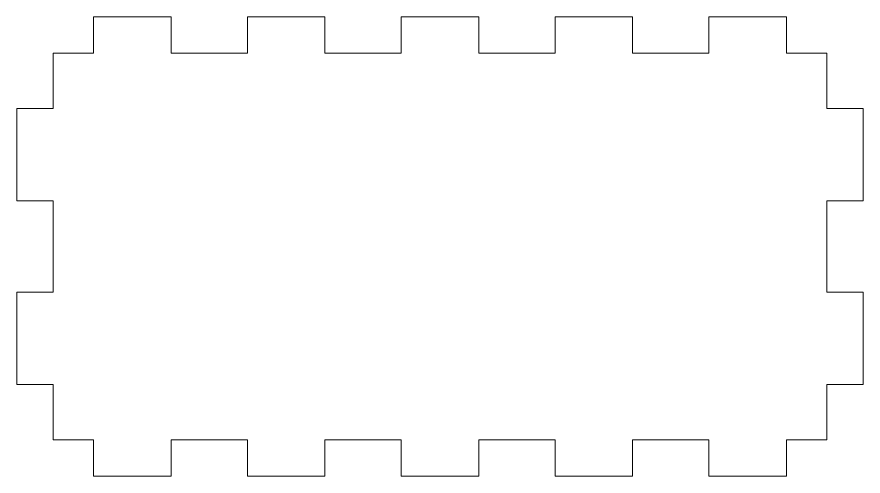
# Model space of a CAD drawing. Header units: millimetres. Extents: x -349 to 86, y 55 to 275.
# Drawn here: x -349 to -209, y 55.2 to 131.2 of the extents above; entities that cross this region are included whole.
import ezdxf

# ---------------------------------------------------------------- set-up
doc = ezdxf.new("R2010")
doc.units = ezdxf.units.MM
doc.header["$MEASUREMENT"] = 0
doc.layers.add('cut', color=7, linetype='Continuous')

msp = doc.modelspace()

# ---------------------------------------------------------------- linework, layer by layer
at = {"layer": 'cut', "color": 5, "lineweight": 9}
for points in [[(-336.3547, 125.2298), (-336.3547, 125.2298), (-336.3547, 131.2298), (-336.3547, 131.2298)], [(-336.3547, 131.2298), (-336.3547, 131.2298), (-323.5374, 131.2298), (-323.5374, 131.2298)], [(-323.5374, 131.2298), (-323.5374, 131.2298), (-323.5374, 125.2298), (-323.5374, 125.2298)], [(-310.9001, 125.2298), (-310.9001, 125.2298), (-310.9001, 131.2298), (-310.9001, 131.2298)], [(-310.9001, 131.2298), (-310.9001, 131.2298), (-298.0829, 131.2298), (-298.0829, 131.2298)], [(-298.0829, 131.2298), (-298.0829, 131.2298), (-298.0829, 125.2298), (-298.0829, 125.2298)], [(-285.4456, 125.2298), (-285.4456, 125.2298), (-285.4456, 131.2298), (-285.4456, 131.2298)], [(-285.4456, 131.2298), (-285.4456, 131.2298), (-272.6283, 131.2298), (-272.6283, 131.2298)], [(-272.6283, 131.2298), (-272.6283, 131.2298), (-272.6283, 125.2298), (-272.6283, 125.2298)], [(-259.991, 125.2298), (-259.991, 125.2298), (-259.991, 131.2298), (-259.991, 131.2298)], [(-259.991, 131.2298), (-259.991, 131.2298), (-247.1738, 131.2298), (-247.1738, 131.2298)], [(-247.1738, 131.2298), (-247.1738, 131.2298), (-247.1738, 125.2298), (-247.1738, 125.2298)], [(-234.5365, 125.2298), (-234.5365, 125.2298), (-234.5365, 131.2298), (-234.5365, 131.2298)], [(-234.5365, 131.2298), (-234.5365, 131.2298), (-221.7192, 131.2298), (-221.7192, 131.2298)], [(-221.7192, 131.2298), (-221.7192, 131.2298), (-221.7192, 125.2298), (-221.7192, 125.2298)], [(-343.037, 125.2298), (-343.037, 125.2298), (-336.3547, 125.2298), (-336.3547, 125.2298)], [(-343.037, 116.0748), (-343.037, 116.0748), (-343.037, 125.2298), (-343.037, 125.2298)], [(-323.5374, 125.2298), (-323.5374, 125.2298), (-310.9001, 125.2298), (-310.9001, 125.2298)], [(-298.0829, 125.2298), (-298.0829, 125.2298), (-285.4456, 125.2298), (-285.4456, 125.2298)], [(-272.6283, 125.2298), (-272.6283, 125.2298), (-259.991, 125.2298), (-259.991, 125.2298)], [(-247.1738, 125.2298), (-247.1738, 125.2298), (-234.5365, 125.2298), (-234.5365, 125.2298)], [(-221.7192, 125.2298), (-221.7192, 125.2298), (-215.037, 125.2298), (-215.037, 125.2298)], [(-215.037, 125.2298), (-215.037, 125.2298), (-215.037, 116.0748), (-215.037, 116.0748)], [(-349.037, 100.7848), (-349.037, 100.7848), (-349.037, 116.0748), (-349.037, 116.0748)], [(-349.037, 116.0748), (-349.037, 116.0748), (-343.037, 116.0748), (-343.037, 116.0748)], [(-215.037, 116.0748), (-215.037, 116.0748), (-209.037, 116.0748), (-209.037, 116.0748)], [(-209.037, 116.0748), (-209.037, 116.0748), (-209.037, 100.7848), (-209.037, 100.7848)], [(-343.037, 100.7848), (-343.037, 100.7848), (-349.037, 100.7848), (-349.037, 100.7848)], [(-343.037, 85.6748), (-343.037, 85.6748), (-343.037, 100.7848), (-343.037, 100.7848)], [(-209.037, 100.7848), (-209.037, 100.7848), (-215.037, 100.7848), (-215.037, 100.7848)], [(-215.037, 100.7848), (-215.037, 100.7848), (-215.037, 85.6748), (-215.037, 85.6748)], [(-349.037, 70.3848), (-349.037, 70.3848), (-349.037, 85.6748), (-349.037, 85.6748)], [(-349.037, 85.6748), (-349.037, 85.6748), (-343.037, 85.6748), (-343.037, 85.6748)], [(-215.037, 85.6748), (-215.037, 85.6748), (-209.037, 85.6748), (-209.037, 85.6748)], [(-209.037, 85.6748), (-209.037, 85.6748), (-209.037, 70.3848), (-209.037, 70.3848)], [(-343.037, 70.3848), (-343.037, 70.3848), (-349.037, 70.3848), (-349.037, 70.3848)], [(-343.037, 61.2298), (-343.037, 61.2298), (-343.037, 70.3848), (-343.037, 70.3848)], [(-209.037, 70.3848), (-209.037, 70.3848), (-215.037, 70.3848), (-215.037, 70.3848)], [(-215.037, 70.3848), (-215.037, 70.3848), (-215.037, 61.2298), (-215.037, 61.2298)], [(-336.3547, 61.2298), (-336.3547, 61.2298), (-343.037, 61.2298), (-343.037, 61.2298)], [(-336.3547, 55.2298), (-336.3547, 55.2298), (-336.3547, 61.2298), (-336.3547, 61.2298)], [(-310.9001, 61.2298), (-310.9001, 61.2298), (-323.5374, 61.2298), (-323.5374, 61.2298)], [(-323.5374, 61.2298), (-323.5374, 61.2298), (-323.5374, 55.2298), (-323.5374, 55.2298)], [(-310.9001, 55.2298), (-310.9001, 55.2298), (-310.9001, 61.2298), (-310.9001, 61.2298)], [(-285.4456, 61.2298), (-285.4456, 61.2298), (-298.0829, 61.2298), (-298.0829, 61.2298)], [(-298.0829, 61.2298), (-298.0829, 61.2298), (-298.0829, 55.2298), (-298.0829, 55.2298)], [(-285.4456, 55.2298), (-285.4456, 55.2298), (-285.4456, 61.2298), (-285.4456, 61.2298)], [(-259.991, 61.2298), (-259.991, 61.2298), (-272.6283, 61.2298), (-272.6283, 61.2298)], [(-272.6283, 61.2298), (-272.6283, 61.2298), (-272.6283, 55.2298), (-272.6283, 55.2298)], [(-259.991, 55.2298), (-259.991, 55.2298), (-259.991, 61.2298), (-259.991, 61.2298)], [(-234.5365, 61.2298), (-234.5365, 61.2298), (-247.1738, 61.2298), (-247.1738, 61.2298)], [(-247.1738, 61.2298), (-247.1738, 61.2298), (-247.1738, 55.2298), (-247.1738, 55.2298)], [(-234.5365, 55.2298), (-234.5365, 55.2298), (-234.5365, 61.2298), (-234.5365, 61.2298)], [(-215.037, 61.2298), (-215.037, 61.2298), (-221.7192, 61.2298), (-221.7192, 61.2298)], [(-221.7192, 61.2298), (-221.7192, 61.2298), (-221.7192, 55.2298), (-221.7192, 55.2298)], [(-323.5374, 55.2298), (-323.5374, 55.2298), (-336.3547, 55.2298), (-336.3547, 55.2298)], [(-298.0829, 55.2298), (-298.0829, 55.2298), (-310.9001, 55.2298), (-310.9001, 55.2298)], [(-272.6283, 55.2298), (-272.6283, 55.2298), (-285.4456, 55.2298), (-285.4456, 55.2298)], [(-247.1738, 55.2298), (-247.1738, 55.2298), (-259.991, 55.2298), (-259.991, 55.2298)], [(-221.7192, 55.2298), (-221.7192, 55.2298), (-234.5365, 55.2298), (-234.5365, 55.2298)]]:
    msp.add_open_spline(points, degree=3, dxfattribs=at)

doc.saveas('drawing.dxf')
